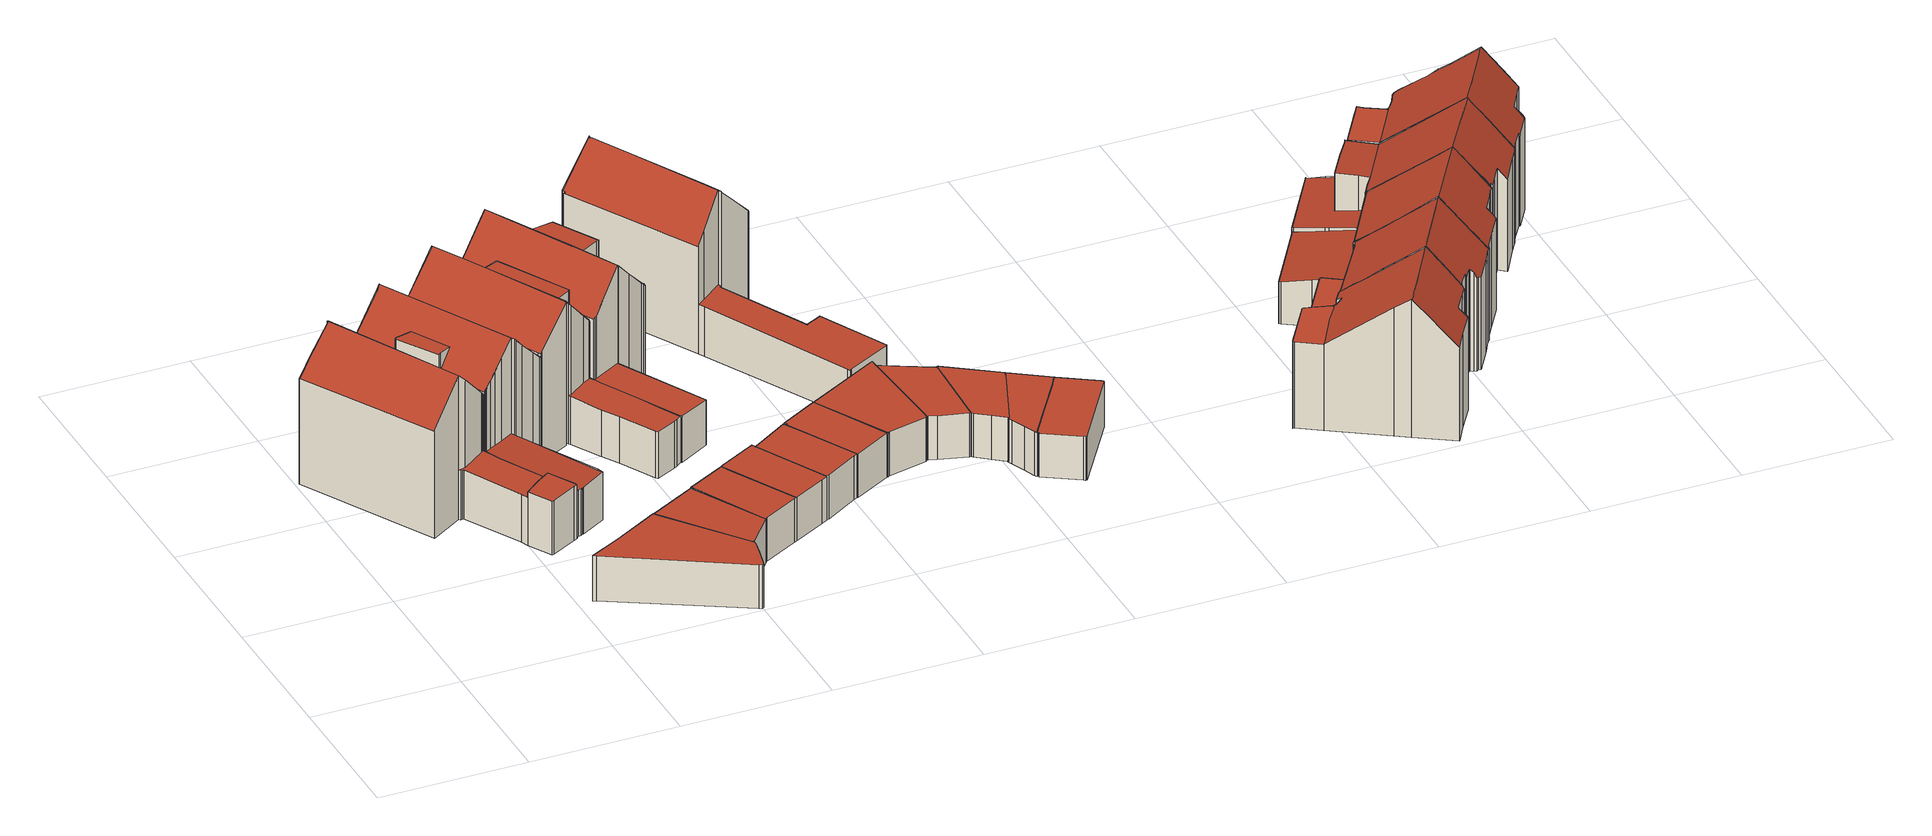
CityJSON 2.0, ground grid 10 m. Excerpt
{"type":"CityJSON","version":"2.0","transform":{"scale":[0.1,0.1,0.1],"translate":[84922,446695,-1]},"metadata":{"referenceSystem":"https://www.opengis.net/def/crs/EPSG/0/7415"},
"CityObjects":{
"building1":{"type":"Building","attributes":{"dak_type":"slanted","data_area":65.31,"data_coverage":0.922,"geconstateerd":false,"gid":18957135,"h_dak_50p":8.48,"h_dak_70p":9.11,"h_dak_max":10.14,"h_dak_min":3.15,"h_maaiveld":-0.09,"kas_warenhuis":false,"lod11_replace":false,"ondergronds_type":"above ground","oorspronkelijkbouwjaar":1916,"pw_actueel":"yes","pw_bron":"ahn3","reconstructie_methode":"tudelft3d-geoflow","reconstruction_skipped":false,"rmse_lod12":2.58,"rmse_lod13":0.845,"rmse_lod22":0.234,"rn":1,"status":"Pand in gebruik","t_run":168.91,"val3dity_codes_lod12":"[]","val3dity_codes_lod13":"[]","val3dity_codes_lod22":"[]"},"children":["building1-1"]},
"building1-1":{"type":"BuildingPart","parents":["building1"],"geometry":[{"type":"Solid","lod":"2.2","boundaries":[[[[0,1,2,3,4,5,6,7,8,9,10,11,12,13,14,15,16,17,18,19,20,21,22]],[[23,0,22,24]],[[25,8,7,26]],[[27,17,16,28]],[[29,21,20,30]],[[31,13,12,32]],[[33,15,14,34]],[[26,7,35]],[[36,6,5,37]],[[37,5,4,38]],[[24,22,21,29]],[[34,14,13,31]],[[39,36,40,41]],[[42,18,17,27]],[[43,28,16,15,33]],[[30,20,19,44]],[[45,9,8,25]],[[35,7,6,36,39]],[[46,11,10,47]],[[32,12,11,46]],[[38,4,3,48]],[[49,50,51,52]],[[53,54,55,56]],[[56,55,28,43]],[[44,19,18,42,57]],[[58,59,60,61]],[[57,42,62,63]],[[63,62,59,58]],[[41,40,54,53]],[[61,60,50,49]],[[48,3,2,64]],[[64,2,1,51]],[[52,51,1,0,23]],[[47,10,9,45]],[[47,45,25,26,35,39,46]],[[56,43,33,34,31,32,46,39,41,53]],[[57,63,58,61,49,52,23,24,29,30,44]],[[48,64,51,50,60,59,62,42,27,28,55,54,40,36,37,38]]]],"semantics":{"surfaces":[{"type":"GroundSurface"},{"type":"WallSurface","on_footprint_edge":true},{"type":"WallSurface","on_footprint_edge":false},{"type":"RoofSurface"}],"values":[[0,1,1,1,1,1,1,1,1,1,1,1,2,1,1,1,1,1,1,1,1,2,2,2,1,2,2,2,2,2,1,1,1,1,3,3,3,3]]}}]},
"building2":{"type":"Building","attributes":{"dak_type":"slanted","data_area":64.58,"data_coverage":0.895,"geconstateerd":false,"gid":11190409,"h_dak_50p":8.73,"h_dak_70p":9.2,"h_dak_max":10.21,"h_dak_min":3.21,"h_maaiveld":-0.117,"kas_warenhuis":false,"lod11_replace":false,"ondergronds_type":"above ground","oorspronkelijkbouwjaar":1916,"pw_actueel":"yes","pw_bron":"ahn3","reconstructie_methode":"tudelft3d-geoflow","reconstruction_skipped":false,"rmse_lod12":2.62,"rmse_lod13":0.764,"rmse_lod22":0.153,"rn":1,"status":"Pand in gebruik","t_run":117.61,"val3dity_codes_lod12":"[]","val3dity_codes_lod13":"[]","val3dity_codes_lod22":"[]"},"children":["building2-1"]},
"building2-1":{"type":"BuildingPart","parents":["building2"],"geometry":[{"type":"Solid","lod":"2.2","boundaries":[[[[65,66,67,68,69,70,71,72,73,20,74,75,76,77,78,79,80,81,82,14,83,84,85,86,87,88,89,90,91,92]],[[93,88,87,94]],[[95,89,88,93]],[[96,83,14,34]],[[97,74,20,98]],[[99,75,74,97]],[[100,101,102]],[[103,85,84,104]],[[34,14,82,105]],[[105,82,81,106]],[[107,108,109,110]],[[104,84,83,96]],[[94,87,86,111]],[[112,68,67,113]],[[114,69,68,112]],[[115,70,69,114]],[[116,73,72,117]],[[118,76,75,99]],[[110,109,119,120]],[[121,122,108,107]],[[120,119,123,124]],[[125,80,79,122,121]],[[126,78,77,127]],[[128,125,129,130]],[[124,123,131,132]],[[132,131,133,134]],[[135,92,91,136]],[[134,133,113,137]],[[138,65,92,135]],[[122,79,78,126]],[[139,66,65,138]],[[130,129,140]],[[101,100,106,141]],[[141,106,81,80,125,128]],[[137,113,67,66,139]],[[111,86,85,103]],[[142,90,89,95]],[[98,20,73,116]],[[117,72,71,143]],[[143,71,70,115]],[[127,77,76,118]],[[136,91,90,142]],[[127,118,99,97,98,116,117,143,115,114,112,113,133,131,123,119,109,108,122,126]],[[141,128,130,140,102,101]],[[137,139,138,135,136,142,95,93,94,111,103,144,134]],[[121,107,110,120,124,132,134,144,103,104,96,34,105,106,100,102,140,129,125]]]],"semantics":{"surfaces":[{"type":"GroundSurface"},{"type":"WallSurface","on_footprint_edge":true},{"type":"WallSurface","on_footprint_edge":false},{"type":"RoofSurface"}],"values":[[0,1,1,1,1,1,2,1,1,1,2,1,1,1,1,1,1,1,2,2,2,1,1,2,2,2,1,2,1,1,1,2,2,1,1,1,1,1,1,1,1,1,3,3,3,3]]}}]},
"building3":{"type":"Building","attributes":{"dak_type":"horizontal","data_area":30.88,"data_coverage":0.929,"geconstateerd":false,"gid":18958621,"h_dak_50p":2.75,"h_dak_70p":2.77,"h_dak_max":2.97,"h_dak_min":2.59,"h_maaiveld":-0.385,"kas_warenhuis":false,"lod11_replace":false,"ondergronds_type":"above ground","oorspronkelijkbouwjaar":1930,"pw_actueel":"yes","pw_bron":"ahn3","reconstructie_methode":"tudelft3d-geoflow","reconstruction_skipped":false,"rmse_lod12":0.0424,"rmse_lod13":0.0433,"rmse_lod22":0.032,"rn":1,"status":"Pand in gebruik","t_run":50.69,"val3dity_codes_lod12":"[]","val3dity_codes_lod13":"[]","val3dity_codes_lod22":"[]"},"children":["building3-1"]},
"building3-1":{"type":"BuildingPart","parents":["building3"],"geometry":[{"type":"Solid","lod":"2.2","boundaries":[[[[145,146,147,148,149,150,151,152,153,154,155]],[[156,154,153,157]],[[158,148,147,159]],[[160,149,148,158]],[[161,150,149,160]],[[162,152,151,163]],[[163,151,150,161]],[[157,153,152,162]],[[164,146,145,165]],[[165,145,155,166]],[[166,155,154,156]],[[159,147,146,164]],[[157,162,163,161,160,158,159,164,165,166,156]]]],"semantics":{"surfaces":[{"type":"GroundSurface"},{"type":"WallSurface","on_footprint_edge":true},{"type":"RoofSurface"}],"values":[[0,1,1,1,1,1,1,1,1,1,1,1,2]]}}]},
"building4":{"type":"Building","attributes":{"dak_type":"horizontal","data_area":17.8,"data_coverage":0.906,"geconstateerd":false,"gid":17147224,"h_dak_50p":2.75,"h_dak_70p":2.77,"h_dak_max":2.99,"h_dak_min":2.69,"h_maaiveld":-0.378,"kas_warenhuis":false,"lod11_replace":false,"ondergronds_type":"above ground","oorspronkelijkbouwjaar":1930,"pw_actueel":"yes","pw_bron":"ahn3","reconstructie_methode":"tudelft3d-geoflow","reconstruction_skipped":false,"rmse_lod12":0.0387,"rmse_lod13":0.0422,"rmse_lod22":0.0306,"rn":1,"status":"Pand in gebruik","t_run":60.03,"val3dity_codes_lod12":"[]","val3dity_codes_lod13":"[]","val3dity_codes_lod22":"[]"},"children":["building4-1"]},
"building4-1":{"type":"BuildingPart","parents":["building4"],"geometry":[{"type":"Solid","lod":"2.2","boundaries":[[[[152,167,168,169,150,170,171,172,173,174,175]],[[176,175,174,177]],[[178,170,150,161]],[[161,150,169,179]],[[180,167,152,162]],[[181,168,167,180]],[[162,152,175,176]],[[182,171,170,178]],[[183,172,171,182]],[[179,169,168,181]],[[184,173,172,183]],[[177,174,173,184]],[[182,178,161,179,181,180,162,176,177,184,183]]]],"semantics":{"surfaces":[{"type":"GroundSurface"},{"type":"WallSurface","on_footprint_edge":true},{"type":"RoofSurface"}],"values":[[0,1,1,1,1,1,1,1,1,1,1,1,2]]}}]},
"building5":{"type":"Building","attributes":{"dak_type":"slanted","data_area":63.76,"data_coverage":0.914,"geconstateerd":false,"gid":11190410,"h_dak_50p":8.94,"h_dak_70p":9.2,"h_dak_max":10.23,"h_dak_min":3.28,"h_maaiveld":-0.036,"kas_warenhuis":false,"lod11_replace":false,"ondergronds_type":"above ground","oorspronkelijkbouwjaar":1988,"pw_actueel":"yes","pw_bron":"ahn3","reconstructie_methode":"tudelft3d-geoflow","reconstruction_skipped":false,"rmse_lod12":2.57,"rmse_lod13":0.774,"rmse_lod22":0.239,"rn":1,"status":"Pand in gebruik","t_run":116.67,"val3dity_codes_lod12":"[]","val3dity_codes_lod13":"[]","val3dity_codes_lod22":"[]"},"children":["building5-1"]},
"building5-1":{"type":"BuildingPart","parents":["building5"],"geometry":[{"type":"Solid","lod":"2.2","boundaries":[[[[185,186,187,188,189,190,191,192,193,194,195,196,197,198,199,200,201,202,203,204,205,206,207,208,209,210,211,212,213]],[[214,186,185,215]],[[215,185,213,216]],[[217,218,219,220]],[[221,222,223,224]],[[225,206,205,226]],[[227,210,209,228]],[[229,212,211,230]],[[231,193,192,232]],[[233,190,189,234]],[[235,196,195,236]],[[237,197,196,235]],[[234,189,188,238]],[[188,239,238]],[[239,188,187,240]],[[238,239,218,217]],[[240,187,186,214]],[[241,200,199,242]],[[243,200,241]],[[226,205,204,244]],[[242,199,198,245]],[[246,194,193,231]],[[220,219,222,221]],[[247,248,203,202,249]],[[250,251,249,252]],[[245,198,197,237]],[[216,213,212,229]],[[228,209,208,253]],[[244,204,203,248]],[[254,255,256]],[[251,250,257]],[[258,259,255,254]],[[252,249,202,201,259,258]],[[259,201,200,243]],[[230,211,210,227]],[[224,223,248,247]],[[236,195,194,246]],[[260,191,190,233]],[[232,192,191,260]],[[253,208,207,261]],[[261,207,206,225]],[[253,261,225,226,244,248,223,222,219,218,239,240,214,215,216,229,230,227,228]],[[257,250,252,258,254,256]],[[251,257,256,255,259,243,241,242,245,237,262,263,234,238,217,220,221,224,247,249]],[[232,260,233,234,263,262,237,235,236,246,231]]]],"semantics":{"surfaces":[{"type":"GroundSurface"},{"type":"WallSurface","on_footprint_edge":true},{"type":"WallSurface","on_footprint_edge":false},{"type":"RoofSurface"}],"values":[[0,1,1,2,2,1,1,1,1,1,1,1,1,1,1,2,1,1,1,1,1,1,2,1,2,1,1,1,1,2,2,2,1,1,1,2,1,1,1,1,1,3,3,3,3]]}}]},
"building6":{"type":"Building","attributes":{"dak_type":"horizontal","data_area":15.64,"data_coverage":0.905,"geconstateerd":false,"gid":18958619,"h_dak_50p":2.74,"h_dak_70p":2.76,"h_dak_max":2.82,"h_dak_min":2.68,"h_maaiveld":-0.379,"kas_warenhuis":false,"lod11_replace":false,"ondergronds_type":"above ground","oorspronkelijkbouwjaar":1930,"pw_actueel":"yes","pw_bron":"ahn3","reconstructie_methode":"tudelft3d-geoflow","reconstruction_skipped":false,"rmse_lod12":0.0303,"rmse_lod13":0.0306,"rmse_lod22":0.0172,"rn":1,"status":"Pand in gebruik","t_run":38.31,"val3dity_codes_lod12":"[]","val3dity_codes_lod13":"[]","val3dity_codes_lod22":"[]"},"children":["building6-1"]},
"building6-1":{"type":"BuildingPart","parents":["building6"],"geometry":[{"type":"Solid","lod":"2.2","boundaries":[[[[264,265,266,267,268,269,270,175,174,271,172]],[[176,175,270,272]],[[273,271,174,177]],[[183,172,271,273]],[[177,174,175,176]],[[272,270,269,274]],[[275,267,266,276]],[[277,264,172,183]],[[274,269,268,278]],[[278,268,267,275]],[[276,266,265,279]],[[279,265,264,277]],[[276,279,277,183,273,177,176,272,274,278,275]]]],"semantics":{"surfaces":[{"type":"GroundSurface"},{"type":"WallSurface","on_footprint_edge":true},{"type":"RoofSurface"}],"values":[[0,1,1,1,1,1,1,1,1,1,1,1,2]]}}]},
"building7":{"type":"Building","attributes":{"dak_type":"slanted","data_area":62.25,"data_coverage":0.888,"geconstateerd":false,"gid":18954920,"h_dak_50p":8.81,"h_dak_70p":9.23,"h_dak_max":10.14,"h_dak_min":3.1,"h_maaiveld":-0.049,"kas_warenhuis":false,"lod11_replace":false,"ondergronds_type":"above ground","oorspronkelijkbouwjaar":1916,"pw_actueel":"yes","pw_bron":"ahn3","reconstructie_methode":"tudelft3d-geoflow","reconstruction_skipped":false,"rmse_lod12":2.67,"rmse_lod13":0.708,"rmse_lod22":0.155,"rn":1,"status":"Pand in gebruik","t_run":142.48,"val3dity_codes_lod12":"[]","val3dity_codes_lod13":"[]","val3dity_codes_lod22":"[]"},"children":["building7-1"]},
"building7-1":{"type":"BuildingPart","parents":["building7"],"geometry":[{"type":"Solid","lod":"2.2","boundaries":[[[[280,281,282,283,284,285,286,287,288,289,290,291,292,293,294,208,295]],[[296,297,298]],[[299,291,290,300]],[[301,281,280,302]],[[302,280,295,303,304]],[[305,283,282,306]],[[253,208,294,307]],[[308,293,292,309]],[[310,311,309,312]],[[303,295,208,253]],[[312,309,292,291,299]],[[313,288,287,314]],[[315,289,288,313]],[[300,290,289,315]],[[316,317,318]],[[314,287,286,319]],[[320,321,311,310]],[[307,294,293,308]],[[304,303,321,320]],[[306,282,281,301]],[[322,323,324,325]],[[323,284,283,305]],[[326,327,318]],[[328,329,285,284,323,322]],[[327,326,329,328]],[[319,286,285,329]],[[325,324,298]],[[317,316,297,296]],[[314,319,329,326,318,317,312,299,300,315,313]],[[307,308,309,311,321,303,253]],[[298,324,323,305,306,296]],[[318,327,328,322,325,298,297,316]],[[304,320,310,312,317,296,306,301,302]]]],"semantics":{"surfaces":[{"type":"GroundSurface"},{"type":"WallSurface","on_footprint_edge":false},{"type":"WallSurface","on_footprint_edge":true},{"type":"RoofSurface"}],"values":[[0,1,2,2,2,2,2,2,1,2,2,2,2,2,1,2,1,2,1,2,1,2,1,2,1,2,1,1,3,3,3,3,3]]}}]},
"building8":{"type":"Building","attributes":{"dak_type":"horizontal","data_area":15.85,"data_coverage":0.92,"geconstateerd":false,"gid":18958620,"h_dak_50p":2.74,"h_dak_70p":2.77,"h_dak_max":2.87,"h_dak_min":2.56,"h_maaiveld":-0.379,"kas_warenhuis":false,"lod11_replace":false,"ondergronds_type":"above ground","oorspronkelijkbouwjaar":1930,"pw_actueel":"yes","pw_bron":"ahn3","reconstructie_methode":"tudelft3d-geoflow","reconstruction_skipped":false,"rmse_lod12":0.0439,"rmse_lod13":0.0415,"rmse_lod22":0.0265,"rn":1,"status":"Pand in gebruik","t_run":39.95,"val3dity_codes_lod12":"[]","val3dity_codes_lod13":"[]","val3dity_codes_lod22":"[]"},"children":["building8-1"]},
"building8-1":{"type":"BuildingPart","parents":["building8"],"geometry":[{"type":"Solid","lod":"2.2","boundaries":[[[[330,331,332,333,334,335,268,336,265,264]],[[277,264,265,279]],[[337,332,331,338]],[[339,334,333,340]],[[340,333,332,337]],[[341,335,334,339]],[[338,331,330,342]],[[342,330,264,277]],[[279,265,336,343]],[[343,336,268,278]],[[278,268,335,341]],[[341,339,340,337,338,342,277,279,343,278]]]],"semantics":{"surfaces":[{"type":"GroundSurface"},{"type":"WallSurface","on_footprint_edge":true},{"type":"RoofSurface"}],"values":[[0,1,1,1,1,1,1,1,1,1,1,2]]}}]},
"building9":{"type":"Building","attributes":{"dak_type":"horizontal","data_area":15.73,"data_coverage":0.95,"geconstateerd":false,"gid":18958618,"h_dak_50p":2.74,"h_dak_70p":2.76,"h_dak_max":2.86,"h_dak_min":2.66,"h_maaiveld":-0.377,"kas_warenhuis":false,"lod11_replace":false,"ondergronds_type":"above ground","oorspronkelijkbouwjaar":1930,"pw_actueel":"yes","pw_bron":"ahn3","reconstructie_methode":"tudelft3d-geoflow","reconstruction_skipped":false,"rmse_lod12":0.0392,"rmse_lod13":0.0386,"rmse_lod22":0.0238,"rn":1,"status":"Pand in gebruik","t_run":37.24,"val3dity_codes_lod12":"[]","val3dity_codes_lod13":"[]","val3dity_codes_lod22":"[]"},"children":["building9-1"]},
"building9-1":{"type":"BuildingPart","parents":["building9"],"geometry":[{"type":"Solid","lod":"2.2","boundaries":[[[[344,345,346,347,348,349,350,351,333]],[[352,350,349,353]],[[354,351,350,352]],[[340,333,351,354]],[[355,344,333,340]],[[356,345,344,355]],[[357,346,345,356]],[[358,347,346,357]],[[353,349,348,359]],[[359,348,347,358]],[[354,352,353,359,358,357,356,355,340]]]],"semantics":{"surfaces":[{"type":"GroundSurface"},{"type":"WallSurface","on_footprint_edge":true},{"type":"RoofSurface"}],"values":[[0,1,1,1,1,1,1,1,1,1,2]]}}]},
"building10":{"type":"Building","attributes":{"dak_type":"horizontal","data_area":15.99,"data_coverage":0.93,"geconstateerd":false,"gid":18958617,"h_dak_50p":2.73,"h_dak_70p":2.74,"h_dak_max":2.86,"h_dak_min":2.67,"h_maaiveld":-0.387,"kas_warenhuis":false,"lod11_replace":false,"ondergronds_type":"above ground","oorspronkelijkbouwjaar":1930,"pw_actueel":"yes","pw_bron":"ahn3","reconstructie_methode":"tudelft3d-geoflow","reconstruction_skipped":false,"rmse_lod12":0.024,"rmse_lod13":0.0251,"rmse_lod22":0.0172,"rn":1,"status":"Pand in gebruik","t_run":39.19,"val3dity_codes_lod12":"[]","val3dity_codes_lod13":"[]","val3dity_codes_lod22":"[]"},"children":["building10-1"]},
"building10-1":{"type":"BuildingPart","parents":["building10"],"geometry":[{"type":"Solid","lod":"2.2","boundaries":[[[[360,361,362,363,364,365,366,349,348,367]],[[368,362,361,369]],[[370,360,367,371]],[[372,366,365,373]],[[371,367,348,359]],[[369,361,360,370]],[[374,363,362,368]],[[359,348,349,353]],[[353,349,366,372]],[[375,364,363,374]],[[373,365,364,375]],[[369,370,371,359,353,372,373,375,374,368]]]],"semantics":{"surfaces":[{"type":"GroundSurface"},{"type":"WallSurface","on_footprint_edge":true},{"type":"RoofSurface"}],"values":[[0,1,1,1,1,1,1,1,1,1,1,2]]}}]},
"building11":{"type":"Building","attributes":{"dak_type":"horizontal","data_area":24.34,"data_coverage":0.91,"geconstateerd":false,"gid":18958732,"h_dak_50p":2.73,"h_dak_70p":2.74,"h_dak_max":2.83,"h_dak_min":2.64,"h_maaiveld":-0.391,"kas_warenhuis":false,"lod11_replace":false,"ondergronds_type":"above ground","oorspronkelijkbouwjaar":1930,"pw_actueel":"yes","pw_bron":"ahn3","reconstructie_methode":"tudelft3d-geoflow","reconstruction_skipped":false,"rmse_lod12":0.0286,"rmse_lod13":0.0305,"rmse_lod22":0.0172,"rn":1,"status":"Pand in gebruik","t_run":43.16,"val3dity_codes_lod12":"[]","val3dity_codes_lod13":"[]","val3dity_codes_lod22":"[]"},"children":["building11-1"]},
"building11-1":{"type":"BuildingPart","parents":["building11"],"geometry":[{"type":"Solid","lod":"2.2","boundaries":[[[[376,377,378,379,380,364,381,363,382,383,384]],[[375,364,380,385]],[[386,382,363,374]],[[387,381,364,375]],[[374,363,381,387]],[[388,384,383,389]],[[390,376,384,388]],[[391,379,378,392]],[[385,380,379,391]],[[389,383,382,386]],[[393,377,376,390]],[[392,378,377,393]],[[393,390,388,389,386,374,387,375,385,391,392]]]],"semantics":{"surfaces":[{"type":"GroundSurface"},{"type":"WallSurface","on_footprint_edge":true},{"type":"RoofSurface"}],"values":[[0,1,1,1,1,1,1,1,1,1,1,1,2]]}}]},
"building12":{"type":"Building","attributes":{"dak_type":"slanted","data_area":82.34,"data_coverage":0.932,"geconstateerd":false,"gid":11568619,"h_dak_50p":8.04,"h_dak_70p":8.84,"h_dak_max":10.12,"h_dak_min":3.13,"h_maaiveld":-0.106,"kas_warenhuis":false,"lod11_replace":false,"ondergronds_type":"above ground","oorspronkelijkbouwjaar":1916,"pw_actueel":"yes","pw_bron":"ahn3","reconstructie_methode":"tudelft3d-geoflow","reconstruction_skipped":false,"rmse_lod12":3.41,"rmse_lod13":0.689,"rmse_lod22":0.0541,"rn":1,"status":"Pand in gebruik","t_run":122.57,"val3dity_codes_lod12":"[]","val3dity_codes_lod13":"[]","val3dity_codes_lod22":"[]"},"children":["building12-1"]},
"building12-1":{"type":"BuildingPart","parents":["building12"],"geometry":[{"type":"Solid","lod":"2.2","boundaries":[[[[394,395,396,397,398,399,400,401,402,403,404,405,406,407,408,409,410,411,412,413,414,415,416]],[[417,418,419,420]],[[421,401,400,422]],[[423,405,404,424]],[[425,402,401,421]],[[426,397,396,427]],[[428,398,397,426]],[[429,408,407,430]],[[431,406,405,423]],[[432,414,413,433]],[[434,399,398,428]],[[422,400,399,434]],[[435,403,402,425]],[[436,411,410,437]],[[433,413,412,438]],[[438,412,411,436]],[[437,410,409,439]],[[440,418,417]],[[430,407,406,431]],[[439,409,408,429]],[[441,415,414,432]],[[442,416,415,441]],[[418,394,416,442]],[[420,419,443,444]],[[444,443,445,446]],[[446,445,424,447]],[[447,424,404,403,435]],[[448,395,394,418,440]],[[427,396,395,448]],[[442,441,432,433,438,436,437,439,429,430,431,423,424,445,443,419,418]],[[444,446,447,435,425,421,422,434,449]],[[440,417,420,444,449,434,428,426,427,448]]]],"semantics":{"surfaces":[{"type":"GroundSurface"},{"type":"WallSurface","on_footprint_edge":false},{"type":"WallSurface","on_footprint_edge":true},{"type":"RoofSurface"}],"values":[[0,1,2,2,2,2,2,2,2,2,2,2,2,2,2,2,2,1,2,2,2,2,2,1,1,1,2,2,2,3,3,3]]}}]},
"building13":{"type":"Building","attributes":{"dak_type":"horizontal","data_area":15.84,"data_coverage":0.91,"geconstateerd":false,"gid":17147226,"h_dak_50p":2.72,"h_dak_70p":2.74,"h_dak_max":2.84,"h_dak_min":2.61,"h_maaiveld":-0.392,"kas_warenhuis":false,"lod11_replace":false,"ondergronds_type":"above ground","oorspronkelijkbouwjaar":1930,"pw_actueel":"yes","pw_bron":"ahn3","reconstructie_methode":"tudelft3d-geoflow","reconstruction_skipped":false,"rmse_lod12":0.0383,"rmse_lod13":0.039,"rmse_lod22":0.0235,"rn":1,"status":"Pand in gebruik","t_run":56.82,"val3dity_codes_lod12":"[]","val3dity_codes_lod13":"[]","val3dity_codes_lod22":"[]"},"children":["building13-1"]},
"building13-1":{"type":"BuildingPart","parents":["building13"],"geometry":[{"type":"Solid","lod":"2.2","boundaries":[[[[450,451,452,453,454,455,456,457,378,458]],[[459,450,458,460]],[[461,454,453,462]],[[463,455,454,461]],[[464,457,456,465]],[[462,453,452,466]],[[392,378,457,464]],[[460,458,378,392]],[[467,451,450,459]],[[466,452,451,467]],[[465,456,455,463]],[[392,464,465,463,461,462,466,467,459,460]]]],"semantics":{"surfaces":[{"type":"GroundSurface"},{"type":"WallSurface","on_footprint_edge":true},{"type":"RoofSurface"}],"values":[[0,1,1,1,1,1,1,1,1,1,1,2]]}}]},
"building14":{"type":"Building","attributes":{"dak_type":"horizontal","data_area":13.71,"data_coverage":0.883,"geconstateerd":false,"gid":18958733,"h_dak_50p":2.74,"h_dak_70p":2.76,"h_dak_max":2.89,"h_dak_min":2.65,"h_maaiveld":-0.383,"kas_warenhuis":false,"lod11_replace":false,"ondergronds_type":"above ground","oorspronkelijkbouwjaar":1930,"pw_actueel":"yes","pw_bron":"ahn3","reconstructie_methode":"tudelft3d-geoflow","reconstruction_skipped":false,"rmse_lod12":0.0327,"rmse_lod13":0.0363,"rmse_lod22":0.0184,"rn":1,"status":"Pand in gebruik","t_run":37.49,"val3dity_codes_lod12":"[]","val3dity_codes_lod13":"[]","val3dity_codes_lod22":"[]"},"children":["building14-1"]},
"building14-1":{"type":"BuildingPart","parents":["building14"],"geometry":[{"type":"Solid","lod":"2.2","boundaries":[[[[468,469,470,471,472,473,454,474,475,476,477]],[[461,454,473,478]],[[479,471,470,480]],[[481,472,471,479]],[[482,469,468,483]],[[480,470,469,482]],[[478,473,472,481]],[[484,476,475,485]],[[486,477,476,484]],[[485,475,474,487]],[[487,474,454,461]],[[483,468,477,486]],[[478,481,479,480,482,483,486,484,485,487,461]]]],"semantics":{"surfaces":[{"type":"GroundSurface"},{"type":"WallSurface","on_footprint_edge":true},{"type":"RoofSurface"}],"values":[[0,1,1,1,1,1,1,1,1,1,1,1,2]]}}]},
"building15":{"type":"Building","attributes":{"dak_type":"horizontal","data_area":11.9,"data_coverage":0.88,"geconstateerd":false,"gid":18958735,"h_dak_50p":2.74,"h_dak_70p":2.76,"h_dak_max":2.84,"h_dak_min":2.64,"h_maaiveld":-0.369,"kas_warenhuis":false,"lod11_replace":false,"ondergronds_type":"above ground","oorspronkelijkbouwjaar":1930,"pw_actueel":"yes","pw_bron":"ahn3","reconstructie_methode":"tudelft3d-geoflow","reconstruction_skipped":false,"rmse_lod12":0.0392,"rmse_lod13":0.0413,"rmse_lod22":0.0199,"rn":1,"status":"Pand in gebruik","t_run":38.17,"val3dity_codes_lod12":"[]","val3dity_codes_lod13":"[]","val3dity_codes_lod22":"[]"},"children":["building15-1"]},
"building15-1":{"type":"BuildingPart","parents":["building15"],"geometry":[{"type":"Solid","lod":"2.2","boundaries":[[[[488,489,490,491,492,493,470,494,477,495,496]],[[497,493,492,498]],[[486,477,494,499]],[[500,495,477,486]],[[499,494,470,480]],[[480,470,493,497]],[[501,496,495,500]],[[502,488,496,501]],[[498,492,491,503]],[[503,491,490,504]],[[505,489,488,502]],[[504,490,489,505]],[[504,505,502,501,500,486,499,480,497,498,503]]]],"semantics":{"surfaces":[{"type":"GroundSurface"},{"type":"WallSurface","on_footprint_edge":true},{"type":"RoofSurface"}],"values":[[0,1,1,1,1,1,1,1,1,1,1,1,2]]}}]},
"building16":{"type":"Building","attributes":{"dak_type":"horizontal","data_area":17.3,"data_coverage":0.914,"geconstateerd":false,"gid":18958734,"h_dak_50p":2.74,"h_dak_70p":2.76,"h_dak_max":2.87,"h_dak_min":2.63,"h_maaiveld":-0.351,"kas_warenhuis":false,"lod11_replace":false,"ondergronds_type":"above ground","oorspronkelijkbouwjaar":1930,"pw_actueel":"yes","pw_bron":"ahn3","reconstructie_methode":"tudelft3d-geoflow","reconstruction_skipped":false,"rmse_lod12":0.0401,"rmse_lod13":0.041,"rmse_lod22":0.0209,"rn":1,"status":"Pand in gebruik","t_run":46.55,"val3dity_codes_lod12":"[]","val3dity_codes_lod13":"[]","val3dity_codes_lod22":"[]"},"children":["building16-1"]},
"building16-1":{"type":"BuildingPart","parents":["building16"],"geometry":[{"type":"Solid","lod":"2.2","boundaries":[[[[506,507,508,490,509,495,510,511,512,513,514]],[[515,510,495,500]],[[516,509,490,504]],[[517,511,510,515]],[[518,508,507,519]],[[504,490,508,518]],[[500,495,509,516]],[[520,506,514,521]],[[521,514,513,522]],[[522,513,512,523]],[[519,507,506,520]],[[523,512,511,517]],[[519,520,521,522,523,517,515,500,516,504,518]]]],"semantics":{"surfaces":[{"type":"GroundSurface"},{"type":"WallSurface","on_footprint_edge":true},{"type":"RoofSurface"}],"values":[[0,1,1,1,1,1,1,1,1,1,1,1,2]]}}]},
"building17":{"type":"Building","attributes":{"dak_type":"slanted","data_area":52.44,"data_coverage":0.904,"geconstateerd":false,"gid":18956777,"h_dak_50p":8.16,"h_dak_70p":8.64,"h_dak_max":9.79,"h_dak_min":3.31,"h_maaiveld":-0.117,"kas_warenhuis":false,"lod11_replace":false,"ondergronds_type":"above ground","oorspronkelijkbouwjaar":1928,"pw_actueel":"yes","pw_bron":"ahn3","reconstructie_methode":"tudelft3d-geoflow","reconstruction_skipped":false,"rmse_lod12":1.77,"rmse_lod13":2.21,"rmse_lod22":0.237,"rn":1,"status":"Pand in gebruik","t_run":160.13,"val3dity_codes_lod12":"[]","val3dity_codes_lod13":"[]","val3dity_codes_lod22":"[]"},"children":["building17-1"]},
"building17-1":{"type":"BuildingPart","parents":["building17"],"geometry":[{"type":"Solid","lod":"2.2","boundaries":[[[[524,525,526,527,528,529,530,531,532,533,534,535,536,537,538,539,540,541,542,543,544,545,546,547,548,549]],[[550,541,540,551]],[[552,533,532,553]],[[554,547,546,555]],[[551,540,539,556]],[[557,538,537,558]],[[559,560,549,548,561]],[[562,543,542,563]],[[555,546,545,564]],[[565,531,530,566]],[[567,528,527,568]],[[564,545,544,569]],[[570,529,528,567]],[[571,570,572,573]],[[573,572,574,575]],[[569,544,543,562]],[[566,530,529,570,571]],[[576,535,534,577]],[[558,537,536,578]],[[556,539,538,557]],[[578,536,535,576]],[[577,534,533,552]],[[553,532,531,565]],[[579,524,549,560]],[[561,548,547,554]],[[580,525,524,579]],[[568,527,526,581]],[[563,542,541,550]],[[581,526,525,580]],[[582,583,584,585]],[[586,587,560,559]],[[588,589,587,586]],[[585,584,589,588]],[[575,574,583,582]],[[590,591,592,593,562,563,550,551,556,557,558,578,576,577,552,594]],[[568,581,580,579,560,587,589,584,583,574,572,570,567]],[[588,586,559,561,554,555,564,595,596,597,585]],[[585,597,596,595,564,569,562,593,592,591,590,594,552,553,565,566,571,573,575,582]]]],"semantics":{"surfaces":[{"type":"GroundSurface"},{"type":"WallSurface","on_footprint_edge":true},{"type":"WallSurface","on_footprint_edge":false},{"type":"RoofSurface"}],"values":[[0,1,1,1,1,1,1,1,1,1,1,1,1,2,2,1,1,1,1,1,1,1,1,1,1,1,1,1,1,2,2,2,2,2,3,3,3,3]]}}]},
"building18":{"type":"Building","attributes":{"dak_type":"slanted","data_area":53,"data_coverage":0.922,"geconstateerd":false,"gid":11190670,"h_dak_50p":7.92,"h_dak_70p":8.6,"h_dak_max":9.78,"h_dak_min":3.34,"h_maaiveld":-0.076,"kas_warenhuis":false,"lod11_replace":false,"ondergronds_type":"above ground","oorspronkelijkbouwjaar":1928,"pw_actueel":"yes","pw_bron":"ahn3","reconstructie_methode":"tudelft3d-geoflow","reconstruction_skipped":false,"rmse_lod12":2.36,"rmse_lod13":1.19,"rmse_lod22":0.164,"rn":1,"status":"Pand in gebruik","t_run":134.42,"val3dity_codes_lod12":"[]","val3dity_codes_lod13":"[]","val3dity_codes_lod22":"[]"},"children":["building18-1"]},
"building18-1":{"type":"BuildingPart","parents":["building18"],"geometry":[{"type":"Solid","lod":"2.2","boundaries":[[[[598,599,600,601,535,534,602,603,604,605,606,529,607,527,608,609,610,611,612,613,614,615,616,617,618,619,620,621,622]],[[623,608,527,568]],[[568,527,607,624]],[[625,609,608,623]],[[626,610,609,625]],[[627,598,622,628]],[[629,618,617,630]],[[631,632,633,634]],[[624,607,529,635]],[[634,633,636,637]],[[637,636,635,571]],[[638,620,619,639]],[[640,599,598,627]],[[628,622,621,641]],[[642,615,614,643]],[[630,617,616,644]],[[645,611,610,626]],[[646,645,632,631]],[[647,604,603,648]],[[649,613,612,650]],[[650,612,611,645,646]],[[643,614,613,649]],[[644,616,615,642]],[[651,606,605,652]],[[652,605,604,647]],[[571,635,529,606,651]],[[639,619,618,629]],[[653,602,534,577]],[[576,535,601,654]],[[577,534,535,576]],[[654,601,600,655]],[[648,603,602,653]],[[641,621,620,638]],[[655,600,599,640]],[[633,632,645,626,625,623,568,624,635,636]],[[652,647,648,656,657,658,649,650,646,631,634,637,571,651]],[[654,655,640,627,628,641,638,639,629,630,644,642,643,649,658,657,656,648,653,577,576]]]],"semantics":{"surfaces":[{"type":"GroundSurface"},{"type":"WallSurface","on_footprint_edge":true},{"type":"WallSurface","on_footprint_edge":false},{"type":"RoofSurface"}],"values":[[0,1,1,1,1,1,1,2,1,2,2,1,1,1,1,1,1,2,1,1,1,1,1,1,1,1,1,1,1,1,1,1,1,1,3,3,3]]}}]},
"building19":{"type":"Building","attributes":{"dak_type":"slanted","data_area":66.79,"data_coverage":0.934,"geconstateerd":false,"gid":18956769,"h_dak_50p":7.12,"h_dak_70p":8.33,"h_dak_max":9.79,"h_dak_min":2.81,"h_maaiveld":-0.09,"kas_warenhuis":false,"lod11_replace":false,"ondergronds_type":"above ground","oorspronkelijkbouwjaar":1928,"pw_actueel":"yes","pw_bron":"ahn3","reconstructie_methode":"tudelft3d-geoflow","reconstruction_skipped":false,"rmse_lod12":3.09,"rmse_lod13":1.06,"rmse_lod22":0.291,"rn":1,"status":"Pand in gebruik","t_run":106.22,"val3dity_codes_lod12":"[]","val3dity_codes_lod13":"[]","val3dity_codes_lod22":"[]"},"children":["building19-1"]},
"building19-1":{"type":"BuildingPart","parents":["building19"],"geometry":[{"type":"Solid","lod":"2.2","boundaries":[[[[659,660,661,662,615,663,664,665,666,667,668,669,670,671,672,673,674,675,676,677,678,679,680,681,682,683,684]],[[685,686,687,688]],[[686,674,673,689]],[[690,691,665,664,692]],[[693,672,671,694]],[[695,661,660,696]],[[697,684,683,698]],[[698,683,682,699]],[[700,677,676,701]],[[702,662,661,695]],[[696,660,659,703]],[[704,705,691,690]],[[706,666,665,691]],[[707,680,679,708]],[[709,681,680,707]],[[710,668,667,711]],[[692,664,663,712]],[[712,663,615,642]],[[642,615,662,702]],[[688,687,705,704]],[[699,682,681,709]],[[703,659,684,697]],[[694,671,670,713]],[[714,678,677,700]],[[711,667,666,706]],[[701,676,675,715]],[[715,675,674,686,685]],[[716,669,668,710]],[[713,670,669,716]],[[689,673,672,693]],[[708,679,678,714]],[[700,701,715,685,688,704,690,692,717,714]],[[713,716,710,711,706,691,705,687,686,689,693,694]],[[703,697,698,699,709,707,708,714,717,692,712,642,702,695,696]]]],"semantics":{"surfaces":[{"type":"GroundSurface"},{"type":"WallSurface","on_footprint_edge":false},{"type":"WallSurface","on_footprint_edge":true},{"type":"RoofSurface"}],"values":[[0,1,2,2,2,2,2,2,2,2,2,1,2,2,2,2,2,2,2,1,2,2,2,2,2,2,2,2,2,2,2,3,3,3]]}}]},
"building20":{"type":"Building","attributes":{"dak_type":"slanted","data_area":66.51,"data_coverage":0.928,"geconstateerd":false,"gid":11190669,"h_dak_50p":7.32,"h_dak_70p":8.49,"h_dak_max":9.82,"h_dak_min":3.05,"h_maaiveld":-0.109,"kas_warenhuis":false,"lod11_replace":false,"ondergronds_type":"above ground","oorspronkelijkbouwjaar":1928,"pw_actueel":"yes","pw_bron":"ahn3","reconstructie_methode":"tudelft3d-geoflow","reconstruction_skipped":false,"rmse_lod12":2.45,"rmse_lod13":1.28,"rmse_lod22":0.174,"rn":1,"status":"Pand in gebruik","t_run":154.19,"val3dity_codes_lod12":"[]","val3dity_codes_lod13":"[]","val3dity_codes_lod22":"[]"},"children":["building20-1"]},
"building20-1":{"type":"BuildingPart","parents":["building20"],"geometry":[{"type":"Solid","lod":"2.2","boundaries":[[[[718,719,720,721,722,723,724,725,726,727,728,729,730,680,678,731,732,733,734,735,673,672,736,737,738,739]],[[740,719,718,741]],[[741,718,739,742]],[[743,739,738,744]],[[745,746,733,732,747]],[[748,749,750,751]],[[752,735,734,753]],[[754,755,756,757]],[[751,750,746,745]],[[747,732,731,758]],[[759,730,729,760]],[[707,680,730,759]],[[753,734,733,746]],[[761,672,673,762]],[[762,673,735,752]],[[763,737,736,764]],[[744,738,737,763]],[[714,678,680,707]],[[765,723,722,766]],[[767,721,720,768]],[[758,731,678,714]],[[769,728,727,770]],[[771,726,725,772]],[[773,723,765]],[[766,722,721,767]],[[774,775,776,777]],[[742,743,775,774]],[[739,743,742]],[[757,756,778,779]],[[764,736,672,761]],[[780,724,723,773]],[[772,725,724,780]],[[779,778,749,748]],[[777,776,755,754]],[[760,729,728,769]],[[770,727,726,771]],[[768,720,719,740]],[[746,750,749,778,756,755,776,775,743,744,763,764,761,762,752,753]],[[714,781,782,768,740,783,779,748,751,745,747,758]],[[771,772,780,773,765,766,767,768,782,781,714,707,759,760,769,770]],[[783,740,741,742,774,777,754,757,779]]]],"semantics":{"surfaces":[{"type":"GroundSurface"},{"type":"WallSurface","on_footprint_edge":true},{"type":"WallSurface","on_footprint_edge":false},{"type":"RoofSurface"}],"values":[[0,1,1,1,1,2,1,2,2,1,1,1,1,1,1,1,1,1,1,1,1,1,1,1,1,2,2,1,2,1,1,1,2,2,1,1,1,3,3,3,3]]}}]},
"building21":{"type":"Building","attributes":{"dak_type":"slanted","data_area":52.73,"data_coverage":0.909,"geconstateerd":false,"gid":18956778,"h_dak_50p":7.9,"h_dak_70p":8.57,"h_dak_max":9.8,"h_dak_min":3.25,"h_maaiveld":-0.109,"kas_warenhuis":false,"lod11_replace":false,"ondergronds_type":"above ground","oorspronkelijkbouwjaar":1928,"pw_actueel":"yes","pw_bron":"ahn3","reconstructie_methode":"tudelft3d-geoflow","reconstruction_skipped":false,"rmse_lod12":1.73,"rmse_lod13":2.14,"rmse_lod22":0.161,"rn":1,"status":"Pand in gebruik","t_run":152.31,"val3dity_codes_lod12":"[]","val3dity_codes_lod13":"[]","val3dity_codes_lod22":"[]"},"children":["building21-1"]},
"building21-1":{"type":"BuildingPart","parents":["building21"],"geometry":[{"type":"Solid","lod":"2.2","boundaries":[[[[784,785,722,720,786,787,788,718,789,790,791,792,793,794,795,796,797,798,799,800,801,802,803,804,805,806,807,808]],[[809,792,791,810]],[[811,804,803,812]],[[813,793,792,809]],[[814,794,793,813]],[[766,722,785,815]],[[816,796,795,817,818]],[[819,801,800,820]],[[817,795,794,814]],[[821,822,823,824]],[[824,823,825,826]],[[827,807,806,828]],[[829,805,804,811]],[[828,806,805,829]],[[768,720,722,766]],[[741,718,788,830]],[[831,787,786,832]],[[833,789,718,741]],[[810,791,790,834]],[[815,785,784,835]],[[835,784,808,836]],[[836,808,807,827]],[[837,838,834,839]],[[826,825,840,841]],[[818,817,822,821]],[[842,797,796,816]],[[839,834,790,789,833]],[[843,841,840,844,845]],[[830,788,787,831]],[[845,846,841,843]],[[846,845,847]],[[845,844,838,837]],[[848,799,798,849]],[[820,800,799,848]],[[849,798,797,842]],[[812,803,802,850]],[[850,802,801,819]],[[832,786,720,768]],[[843,845,837,839,833,741,830,831,847,845]],[[838,844,840,825,823,822,817,814,813,809,810,834]],[[850,819,820,851,852,853,854,768,766,815,835,836,827,828,829,811,812]],[[768,854,853,852,851,820,848,849,842,816,818,821,824,826,841,846,847,831,832]]]],"semantics":{"surfaces":[{"type":"GroundSurface"},{"type":"WallSurface","on_footprint_edge":true},{"type":"WallSurface","on_footprint_edge":false},{"type":"RoofSurface"}],"values":[[0,1,1,1,1,1,1,1,1,2,2,1,1,1,1,1,1,1,1,1,1,1,2,2,2,1,1,2,1,2,2,2,1,1,1,1,1,1,3,3,3,3]]}}]}
},
"vertices":[
[107,105,9],[98,121,9],[96,126,9],[75,164,9],[74,164,9],[73,164,9],[72,165,9],[50,151,9],[1,241,9],[3,242,9],[10,246,9],[26,254,9],[25,254,9],[47,266,9],[48,267,9],[49,265,9],[95,179,9],[100,168,9],[118,136,9],[128,118,9],[128,116,9],[126,115,9],[108,105,9],[107,105,47],[108,105,47],[1,241,84],[50,151,85],[100,168,44],[95,179,44],[126,115,47],[128,116,47],[47,266,86],[25,254,111],[49,265,85],[48,267,85],[50,151,86],[72,165,44],[73,164,44],[74,164,44],[72,165,111],[77,166,44],[77,166,106],[118,136,43],[95,179,84],[128,118,47],[3,242,86],[26,254,111],[10,246,94],[75,164,44],[109,130,47],[109,130,43],[98,121,43],[98,121,47],[93,178,86],[93,178,44],[94,179,44],[94,179,85],[118,136,47],[115,134,47],[115,134,43],[112,132,43],[112,132,47],[116,135,43],[116,135,47],[96,126,43],
[120,189,9],[120,188,9],[119,188,9],[149,132,9],[151,129,9],[134,119,9],[133,119,9],[132,118,9],[130,118,9],[110,150,9],[110,151,9],[109,152,9],[100,170,9],[98,172,9],[95,178,9],[79,209,9],[63,238,9],[49,264,9],[49,267,9],[69,278,9],[71,280,9],[93,292,9],[94,293,9],[95,291,9],[143,202,9],[142,202,9],[136,199,9],[127,194,9],[95,291,85],[94,293,85],[143,202,84],[49,267,86],[110,150,42],[128,116,42],[110,151,42],[64,239,87],[64,239,98],[75,242,98],[71,280,111],[69,278,109],[49,264,85],[63,238,86],[96,179,87],[96,179,43],[97,179,43],[97,179,88],[93,292,86],[149,132,44],[119,188,44],[151,129,43],[134,119,42],[130,118,42],[132,118,42],[109,152,42],[100,181,43],[100,181,91],[95,178,86],[95,178,43],[104,183,43],[104,183,95],[79,209,86],[98,172,43],[100,170,43],[79,209,99],[80,210,87],[80,210,99],[109,185,44],[109,185,102],[118,190,44],[118,190,112],[127,194,102],[136,199,92],[119,188,112],[120,189,111],[120,188,111],[89,216,98],[63,238,98],[142,202,86],[133,119,42],[71,279,111],
[200,2,6],[198,3,6],[112,51,6],[110,52,6],[131,63,6],[163,81,6],[165,78,6],[206,28,6],[206,26,6],[204,16,6],[201,3,6],[204,16,37],[206,26,37],[110,52,38],[112,51,38],[131,63,38],[163,81,38],[206,28,37],[165,78,38],[198,3,37],[200,2,37],[201,3,37],
[206,29,6],[205,29,6],[166,77,6],[164,81,6],[195,98,6],[196,99,6],[196,97,6],[222,51,6],[223,49,6],[223,49,37],[222,51,37],[164,81,38],[166,77,38],[206,29,37],[205,29,37],[195,98,38],[196,99,38],[196,97,38],
[179,194,10],[168,214,10],[167,215,10],[167,216,10],[165,215,10],[165,214,10],[144,203,10],[143,202,10],[142,204,10],[94,292,10],[94,293,10],[95,293,10],[117,305,10],[127,311,10],[139,318,10],[140,318,10],[154,291,10],[180,243,10],[187,229,10],[191,223,10],[198,210,10],[205,197,10],[213,181,10],[220,168,10],[216,165,10],[214,164,10],[200,157,10],[199,158,10],[186,183,10],[168,214,44],[179,194,43],[186,183,43],[169,216,107],[169,216,44],[181,225,44],[181,225,92],[186,228,86],[186,228,44],[186,229,44],[186,229,86],[205,197,43],[198,210,43],[214,164,43],[216,165,43],[199,158,43],[200,157,43],[142,204,87],[143,202,87],[165,214,111],[165,215,112],[95,293,86],[94,293,86],[117,305,112],[167,216,109],[167,216,44],[167,215,44],[140,318,86],[139,318,86],[140,318,85],[191,223,43],[127,311,100],[94,292,86],[187,229,84],[187,229,44],[180,243,84],[179,242,100],[179,242,86],[180,243,100],[220,168,43],[153,291,100],[153,291,86],[140,285,100],[167,234,101],[154,291,100],[154,291,85],[144,203,88],[213,181,43],[130,281,112],[158,228,112],
[222,113,6],[224,110,6],[224,109,6],[249,65,6],[250,64,6],[248,63,6],[224,50,6],[197,97,6],[224,50,37],[197,97,38],[248,63,37],[249,65,37],[224,109,38],[222,113,38],[250,64,37],[224,110,38],
[140,317,10],[142,318,10],[163,330,10],[186,343,10],[201,315,10],[218,285,10],[234,254,10],[235,254,10],[233,252,10],[232,253,10],[220,245,10],[211,240,10],[210,239,10],[242,180,10],[221,168,10],[189,227,10],[173,311,112],[173,311,103],[183,312,102],[211,240,111],[220,245,100],[142,318,87],[140,317,85],[189,227,43],[189,227,86],[186,343,85],[163,330,112],[221,168,43],[242,180,42],[210,239,43],[191,228,87],[191,228,43],[210,239,112],[233,252,86],[235,254,83],[232,253,86],[194,271,102],[194,271,112],[202,276,102],[234,254,83],[190,227,87],[190,227,43],[201,315,102],[201,315,84],[200,315,85],[200,315,102],[216,284,86],[216,284,102],[218,285,102],[218,285,84],
[223,114,6],[247,127,6],[249,128,6],[276,79,6],[276,78,6],[272,76,6],[248,67,6],[249,128,38],[247,127,38],[276,78,37],[276,79,37],[272,76,37],[223,114,38],[248,67,37],
[250,125,6],[251,126,6],[276,142,6],[282,132,6],[303,95,6],[303,94,6],[301,93,6],[278,79,6],[301,93,37],[303,94,37],[278,79,37],[250,125,38],[251,126,38],[276,142,38],[282,132,38],[303,95,37],
[278,141,6],[277,143,6],[302,157,6],[303,157,6],[330,108,6],[329,108,6],[304,94,6],[277,141,6],[302,157,38],[277,143,38],[278,141,38],[277,141,38],[304,94,37],[329,108,37],[303,157,38],[330,108,37],
[354,183,6],[359,117,6],[359,116,6],[358,115,6],[331,109,6],[330,109,6],[304,158,6],[353,185,6],[354,186,6],[331,109,37],[304,158,38],[330,109,37],[354,186,38],[353,185,38],[354,183,38],[358,115,37],[359,116,37],[359,117,37],
[281,278,9],[232,368,9],[233,368,9],[232,370,9],[255,382,9],[255,381,9],[277,394,9],[278,394,9],[326,305,9],[325,304,9],[302,291,9],[301,291,9],[330,236,9],[332,232,9],[333,233,9],[341,237,9],[343,238,9],[367,193,9],[366,192,9],[336,176,9],[335,175,9],[334,177,9],[283,274,9],[281,278,86],[281,278,44],[286,282,44],[286,282,92],[278,394,85],[277,394,86],[301,291,44],[302,291,44],[326,305,83],[232,370,85],[233,368,85],[255,382,111],[333,233,43],[332,232,43],[330,236,43],[335,175,42],[336,176,42],[255,381,111],[325,304,85],[367,193,42],[343,238,43],[366,192,42],[341,237,43],[281,278,85],[334,177,42],[283,274,44],[301,294,44],[301,294,111],[302,292,44],[302,292,111],[302,291,111],[232,368,84],[296,304,111],
[357,179,6],[386,164,6],[387,163,6],[385,111,6],[385,109,6],[384,109,6],[365,114,6],[360,116,6],[354,180,6],[357,179,38],[354,180,38],[385,109,37],[385,111,37],[384,109,37],[360,116,37],[365,114,37],[387,163,38],[386,164,38],
[421,138,6],[404,95,6],[403,94,6],[403,95,6],[395,101,6],[386,108,6],[387,161,6],[387,164,6],[388,164,6],[422,141,6],[386,108,37],[403,95,37],[403,94,37],[395,101,37],[404,95,37],[421,138,38],[388,164,38],[387,164,38],[422,141,38],[387,161,38],
[443,118,6],[413,74,6],[412,72,6],[411,74,6],[408,82,6],[404,91,6],[421,139,6],[447,124,6],[445,122,6],[404,91,37],[408,82,37],[421,139,38],[447,124,38],[445,122,38],[443,118,38],[411,74,37],[412,72,37],[413,74,37],
[436,57,6],[413,71,6],[413,72,6],[446,123,6],[471,109,6],[472,108,6],[472,107,6],[438,56,6],[437,56,6],[471,109,38],[446,123,38],[472,108,38],[413,72,37],[413,71,37],[436,57,37],[437,56,37],[438,56,37],[472,107,38],
[597,92,9],[598,95,9],[604,103,9],[604,105,9],[606,104,9],[621,94,9],[629,89,9],[633,86,9],[641,81,9],[666,66,9],[677,59,9],[684,54,9],[685,53,9],[685,52,9],[681,46,9],[673,34,9],[678,31,9],[667,14,9],[659,1,9],[634,16,9],[625,22,9],[589,45,9],[574,55,9],[573,55,9],[574,57,9],[594,88,9],[667,14,75],[678,31,75],[666,66,108],[641,81,88],[573,55,70],[574,55,70],[673,34,81],[681,46,81],[685,52,81],[594,88,70],[594,88,44],[574,57,70],[634,16,107],[659,1,75],[589,45,70],[633,86,81],[629,89,78],[606,104,44],[604,105,44],[625,22,100],[621,94,43],[621,94,71],[616,87,43],[616,87,71],[618,83,43],[618,83,74],[684,54,83],[677,59,93],[685,53,81],[597,92,44],[598,95,44],[604,103,44],[614,81,72],[614,81,43],[612,82,43],[612,82,71],[595,88,70],[595,88,44],[598,87,70],[598,87,44],[662,60,108],[645,32,108],[638,22,107],[636,18,107],[665,65,108],[591,48,70],[603,68,71],[611,79,71],
[696,70,9],[692,64,9],[691,64,9],[685,56,9],[671,62,9],[665,66,9],[651,75,9],[644,80,9],[638,83,9],[605,104,9],[634,152,9],[635,153,9],[636,153,9],[653,142,9],[668,132,9],[696,115,9],[721,99,9],[722,98,9],[720,96,9],[715,87,9],[704,70,9],[702,70,9],[701,69,9],[699,70,9],[697,71,9],[634,152,44],[605,104,44],[635,153,44],[636,153,44],[696,70,81],[697,71,81],[704,70,74],[715,87,74],[650,136,72],[650,136,44],[623,96,44],[623,96,71],[621,94,44],[622,95,44],[622,95,71],[701,69,75],[702,70,75],[692,64,81],[699,70,79],[722,98,74],[721,99,75],[720,96,74],[653,142,44],[653,142,72],[651,75,96],[665,66,108],[696,115,108],[668,132,84],[638,83,85],[644,80,90],[671,62,101],[685,56,83],[691,64,83],[666,67,108],[687,100,108],[695,113,108],
[735,131,9],[740,128,9],[729,111,9],[723,101,9],[720,99,9],[696,114,9],[652,142,9],[640,150,9],[638,152,9],[631,156,9],[615,166,9],[614,167,9],[643,213,9],[644,215,9],[645,215,9],[683,191,9],[700,180,9],[712,172,9],[718,168,9],[727,163,9],[735,158,9],[739,155,9],[744,152,9],[747,150,9],[745,148,9],[742,142,9],[683,191,72],[683,191,45],[682,190,45],[682,190,72],[645,215,39],[652,142,71],[652,142,45],[696,114,108],[644,215,39],[643,213,39],[729,111,74],[740,128,74],[742,142,81],[745,148,81],[747,150,81],[718,168,101],[712,172,96],[723,101,74],[735,131,81],[653,143,71],[653,143,45],[640,150,43],[739,155,92],[735,158,97],[744,152,86],[631,156,42],[638,152,43],[720,99,76],[614,167,39],[727,163,108],[700,180,86],[615,166,39],[697,116,108],
[696,250,9],[712,240,9],[758,211,9],[769,204,9],[782,195,9],[781,193,9],[776,185,9],[764,165,9],[759,169,9],[752,158,9],[749,153,9],[748,154,9],[746,150,9],[702,179,9],[688,188,9],[682,191,9],[663,203,9],[661,204,9],[675,264,9],[675,263,9],[685,257,9],[695,251,9],[712,240,70],[696,250,71],[695,251,71],[695,251,45],[685,257,44],[682,191,70],[682,191,46],[688,188,75],[687,200,70],[687,200,46],[682,192,46],[682,192,70],[661,204,44],[663,203,44],[674,219,71],[674,219,44],[686,211,46],[686,211,71],[702,179,87],[746,150,82],[748,154,82],[644,215,42],[645,215,42],[675,263,42],[675,264,42],[781,193,75],[782,195,75],[769,204,93],[758,211,108],[749,153,81],[752,158,81],[759,169,81],[764,165,74],[781,193,74],[694,249,71],[694,249,45],[685,236,45],[685,236,71],[692,207,47],[692,207,70],[776,185,74],[728,165,108],[757,209,108],[712,239,70],
[791,209,9],[784,199,9],[714,239,9],[713,240,9],[697,250,9],[712,275,9],[717,283,9],[723,293,9],[725,296,9],[726,298,9],[727,299,9],[744,288,9],[747,287,9],[762,277,9],[767,274,9],[773,269,9],[789,260,9],[800,253,9],[808,248,9],[808,247,9],[804,241,9],[797,229,9],[801,226,9],[802,225,9],[792,209,9],[725,296,44],[723,293,44],[804,241,81],[808,247,82],[726,298,44],[727,299,44],[784,199,75],[747,287,73],[744,288,45],[744,288,71],[800,253,93],[789,260,108],[742,286,71],[742,286,45],[739,280,44],[739,280,71],[736,276,44],[736,276,71],[802,225,74],[801,226,76],[797,229,81],[697,250,71],[713,240,71],[714,239,72],[712,275,71],[717,283,43],[791,209,75],[792,209,74],[720,280,71],[720,280,43],[717,283,71],[733,273,44],[733,273,70],[762,277,85],[733,273,71],[732,273,44],[732,273,71],[732,273,70],[733,272,71],[773,269,95],[767,274,90],[808,248,82],[788,259,108],[784,252,108],[767,225,108],[759,213,108]
]}
